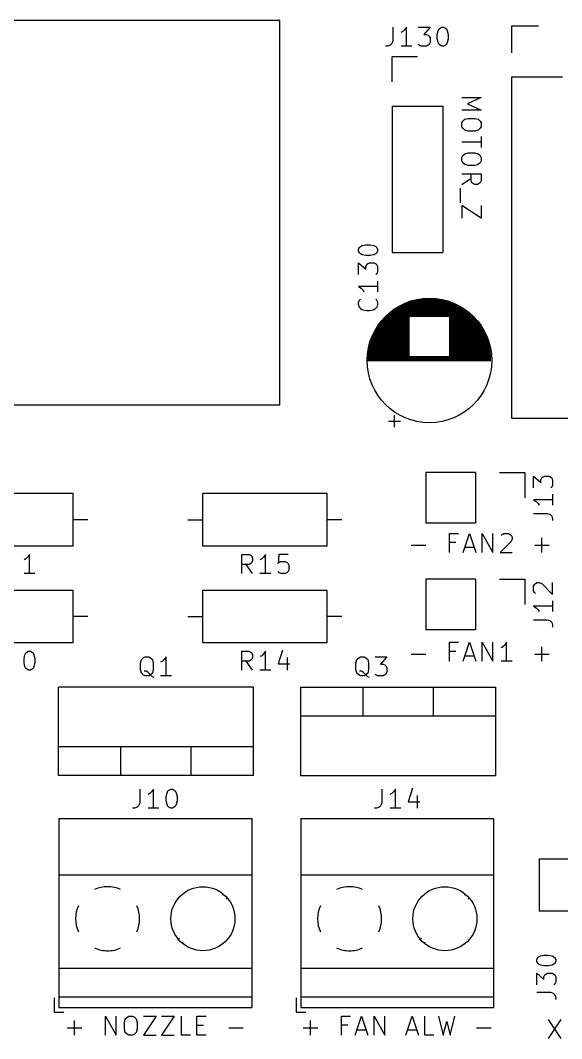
# Model space of a CAD drawing. Extents: x 1 to 112, y 2 to 94.
# Drawn here: x 34.3 to 62.7, y 2 to 55.4 of the extents above; entities that cross this region are included whole.
import ezdxf

# ---------------------------------------------------------------- set-up
doc = ezdxf.new("R2010")
doc.units = 0
doc.header["$MEASUREMENT"] = 0
doc.layers.add('BLACK', color=7, linetype='CONTINUOUS')

msp = doc.modelspace()

# ---------------------------------------------------------------- linework, layer by layer
at = {"layer": 'BLACK', "linetype": 'CONTINUOUS'}
for p, q in [((47.908, 55.429), (3.908, 55.429)), ((47.908, 35.249), (47.908, 55.429)), ((53.8323, 55.0746), (53.8323, 54.3603)), ((54.5466, 55.0746), (54.4513, 54.9318)), ((54.5466, 54.0746), (54.5466, 55.0746)), ((55.1656, 55.0746), (55.7847, 55.0746)), ((55.7847, 55.0746), (55.4513, 54.6937)), ((56.3085, 55.027), (56.4037, 55.0746)), ((56.4037, 55.0746), (56.499, 55.0746)), ((56.499, 55.0746), (56.5942, 55.027)), ((60.068, 55.121), (60.068, 53.721)), ((61.468, 55.121), (60.068, 55.121)), ((54.3561, 54.8365), (54.2609, 54.7889)), ((54.4513, 54.9318), (54.3561, 54.8365)), ((55.4513, 54.6937), (55.5942, 54.6937)), ((55.5942, 54.6937), (55.6894, 54.646)), ((55.6894, 54.646), (55.737, 54.5984)), ((55.737, 54.5984), (55.7847, 54.5032)), ((56.1656, 54.6937), (56.2132, 54.8841)), ((56.1656, 54.4556), (56.1656, 54.6937)), ((56.2132, 54.8841), (56.2609, 54.9794)), ((56.2609, 54.9794), (56.3085, 55.027)), ((56.5942, 55.027), (56.6418, 54.9794)), ((56.6418, 54.9794), (56.6894, 54.8841)), ((56.6894, 54.8841), (56.737, 54.6937)), ((56.737, 54.6937), (56.737, 54.4556)), ((53.5466, 54.0746), (53.4513, 54.0746)), ((53.6894, 54.1222), (53.5466, 54.0746)), ((53.7847, 54.2175), (53.6894, 54.1222)), ((53.8323, 54.3603), (53.7847, 54.2175)), ((54.8323, 54.0746), (54.2609, 54.0746)), ((55.2132, 54.1222), (55.1656, 54.1699)), ((55.3085, 54.0746), (55.2132, 54.1222)), ((55.5942, 54.0746), (55.3085, 54.0746)), ((55.6894, 54.1222), (55.5942, 54.0746)), ((55.737, 54.1699), (55.6894, 54.1222)), ((55.7847, 54.2651), (55.737, 54.1699)), ((55.7847, 54.5032), (55.7847, 54.2651)), ((56.2132, 54.2651), (56.1656, 54.4556)), ((56.2609, 54.1699), (56.2132, 54.2651)), ((56.3085, 54.1222), (56.2609, 54.1699)), ((56.4037, 54.0746), (56.3085, 54.1222)), ((56.499, 54.0746), (56.4037, 54.0746)), ((56.5942, 54.1222), (56.499, 54.0746)), ((56.6418, 54.1699), (56.5942, 54.1222)), ((56.6894, 54.2651), (56.6418, 54.1699)), ((56.737, 54.4556), (56.6894, 54.2651)), ((53.788, 53.527), (55.118, 53.527)), ((53.788, 52.197), (53.788, 53.527)), ((60.068, 52.451), (60.068, 34.541)), ((62.738, 52.451), (60.068, 52.451)), ((57.4596, 51.379), (58.4596, 51.379)), ((58.4596, 51.379), (57.7453, 51.0457)), ((53.788, 50.927), (56.448, 50.927)), ((53.788, 50.927), (53.788, 43.247)), ((56.448, 50.927), (56.448, 43.247)), ((57.7453, 51.0457), (58.4596, 50.7124)), ((58.4596, 50.7124), (57.4596, 50.7124)), ((57.6025, 50.2362), (57.793, 50.2838)), ((57.793, 50.2838), (58.1263, 50.2838)), ((58.1263, 50.2838), (58.3168, 50.2362)), ((57.4596, 50.0457), (57.5072, 50.141)), ((57.4596, 49.8552), (57.4596, 50.0457)), ((57.5072, 49.76), (57.4596, 49.8552)), ((57.5072, 50.141), (57.6025, 50.2362)), ((57.6025, 49.6648), (57.5072, 49.76)), ((58.3168, 50.2362), (58.412, 50.141)), ((58.412, 49.76), (58.3168, 49.6648)), ((58.412, 50.141), (58.4596, 50.0457)), ((58.4596, 49.8552), (58.412, 49.76)), ((58.4596, 50.0457), (58.4596, 49.8552)), ((57.793, 49.6171), (57.6025, 49.6648)), ((58.1263, 49.6171), (57.793, 49.6171)), ((58.3168, 49.6648), (58.1263, 49.6171)), ((58.4596, 49.3314), (58.4596, 48.76)), ((57.4596, 49.0457), (58.4596, 49.0457)), ((57.4596, 48.2362), (57.5072, 48.3314)), ((57.4596, 48.0457), (57.4596, 48.2362)), ((57.5072, 48.3314), (57.6025, 48.4267)), ((57.6025, 48.4267), (57.793, 48.4743)), ((57.793, 48.4743), (58.1263, 48.4743)), ((58.1263, 48.4743), (58.3168, 48.4267)), ((58.3168, 48.4267), (58.412, 48.3314)), ((58.412, 48.3314), (58.4596, 48.2362)), ((58.4596, 48.2362), (58.4596, 48.0457)), ((57.5072, 47.9505), (57.4596, 48.0457)), ((57.6025, 47.8552), (57.5072, 47.9505)), ((57.793, 47.8076), (57.6025, 47.8552)), ((58.1263, 47.8076), (57.793, 47.8076)), ((58.3168, 47.8552), (58.1263, 47.8076)), ((58.412, 47.9505), (58.3168, 47.8552)), ((58.4596, 48.0457), (58.412, 47.9505)), ((57.4596, 47.379), (58.4596, 47.379)), ((57.4596, 46.8076), (57.9358, 47.141)), ((57.9358, 46.9981), (57.9358, 47.379)), ((58.4596, 47.379), (58.4596, 46.9981)), ((57.3644, 46.6171), (57.3644, 45.8552)), ((57.9834, 46.9029), (57.9358, 46.9981)), ((58.031, 46.8552), (57.9834, 46.9029)), ((58.1263, 46.8076), (58.031, 46.8552)), ((58.2691, 46.8076), (58.1263, 46.8076)), ((58.3644, 46.8552), (58.2691, 46.8076)), ((58.412, 46.9029), (58.3644, 46.8552)), ((58.4596, 46.9981), (58.412, 46.9029)), ((58.4596, 45.0457), (57.4596, 45.7124)), ((57.4596, 45.7124), (57.4596, 45.0457)), ((58.4596, 45.7124), (58.4596, 45.0457)), ((52.0304, 43.41), (52.078, 43.5052)), ((52.0304, 43.3148), (52.0304, 43.41)), ((52.078, 43.2195), (52.0304, 43.3148)), ((52.078, 43.5052), (52.1256, 43.5529)), ((52.1256, 43.5529), (52.2209, 43.6005)), ((52.2209, 43.6005), (52.4113, 43.6481)), ((52.4113, 43.6481), (52.6494, 43.6481)), ((52.6494, 43.6481), (52.8399, 43.6005)), ((52.8399, 43.6005), (52.9351, 43.5529)), ((52.9351, 43.5529), (52.9828, 43.5052)), ((52.9828, 43.5052), (53.0304, 43.41)), ((53.0304, 43.3148), (52.9828, 43.2195)), ((53.0304, 43.41), (53.0304, 43.3148)), ((52.1256, 43.1719), (52.078, 43.2195)), ((52.2209, 43.1243), (52.1256, 43.1719)), ((52.4113, 43.0767), (52.2209, 43.1243)), ((52.6494, 43.0767), (52.4113, 43.0767)), ((52.8399, 43.1243), (52.6494, 43.0767)), ((52.9351, 43.1719), (52.8399, 43.1243)), ((52.9828, 43.2195), (52.9351, 43.1719)), ((53.788, 43.247), (56.448, 43.247)), ((52.0304, 42.0767), (52.0304, 42.6957)), ((52.0304, 42.6957), (52.4113, 42.3624)), ((52.4113, 42.5052), (52.459, 42.6005)), ((52.4113, 42.3624), (52.4113, 42.5052)), ((52.459, 42.6005), (52.5066, 42.6481)), ((52.5066, 42.6481), (52.6018, 42.6957)), ((52.6018, 42.6957), (52.8399, 42.6957)), ((52.8399, 42.6957), (52.9351, 42.6481)), ((52.9351, 42.6481), (52.9828, 42.6005)), ((52.9828, 42.6005), (53.0304, 42.5052)), ((53.0304, 42.5052), (53.0304, 42.2195)), ((52.9828, 42.1243), (52.9351, 42.0767)), ((53.0304, 42.2195), (52.9828, 42.1243)), ((53.0304, 41.7433), (53.0304, 41.1719)), ((53.0304, 41.4576), (52.0304, 41.4576)), ((52.0304, 41.4576), (52.1732, 41.3624)), ((52.1732, 41.3624), (52.2685, 41.2671)), ((52.2685, 41.2671), (52.3161, 41.1719)), ((52.0304, 40.6005), (52.078, 40.7433)), ((52.078, 40.7433), (52.1256, 40.791)), ((52.9351, 40.791), (52.9828, 40.7433)), ((52.9828, 40.7433), (53.0304, 40.6005)), ((54.694, 40.653), (56.812, 40.653)), ((54.813, 40.693), (56.693, 40.693)), ((54.951, 40.733), (56.555, 40.733)), ((55.12, 40.773), (56.386, 40.773)), ((55.351, 40.813), (56.155, 40.813)), ((52.0304, 40.5052), (52.0304, 40.6005)), ((52.078, 40.3624), (52.0304, 40.5052)), ((52.1732, 40.2671), (52.078, 40.3624)), ((52.2685, 40.2195), (52.1732, 40.2671)), ((52.459, 40.1719), (52.2685, 40.2195)), ((52.6018, 40.1719), (52.459, 40.1719)), ((52.7923, 40.2195), (52.6018, 40.1719)), ((52.8875, 40.2671), (52.7923, 40.2195)), ((52.9828, 40.3624), (52.8875, 40.2671)), ((53.0304, 40.5052), (52.9828, 40.3624)), ((53.0304, 40.6005), (53.0304, 40.5052)), ((53.758, 40.133), (57.748, 40.133)), ((53.809, 40.173), (57.697, 40.173)), ((53.863, 40.213), (57.643, 40.213)), ((53.919, 40.253), (57.587, 40.253)), ((53.977, 40.293), (57.529, 40.293)), ((54.039, 40.333), (57.467, 40.333)), ((54.103, 40.373), (57.403, 40.373)), ((54.172, 40.413), (57.334, 40.413)), ((54.244, 40.453), (57.262, 40.453)), ((54.321, 40.493), (57.185, 40.493)), ((54.403, 40.533), (57.103, 40.533)), ((54.491, 40.573), (57.015, 40.573)), ((54.588, 40.613), (56.918, 40.613)), ((53.205, 39.573), (54.713, 39.573)), ((53.237, 39.613), (54.713, 39.613)), ((53.269, 39.653), (54.713, 39.653)), ((53.303, 39.693), (54.713, 39.693)), ((53.337, 39.733), (54.713, 39.733)), ((53.373, 39.773), (54.713, 39.773)), ((53.41, 39.813), (54.713, 39.813)), ((53.448, 39.853), (54.713, 39.853)), ((53.488, 39.893), (58.018, 39.893)), ((53.529, 39.933), (57.977, 39.933)), ((53.571, 39.973), (57.935, 39.973)), ((53.616, 40.013), (57.89, 40.013)), ((53.661, 40.053), (57.845, 40.053)), ((53.709, 40.093), (57.797, 40.093)), ((56.793, 39.853), (58.058, 39.853)), ((56.793, 39.813), (58.096, 39.813)), ((56.793, 39.773), (58.133, 39.773)), ((56.793, 39.733), (58.169, 39.733)), ((56.793, 39.693), (58.203, 39.693)), ((56.793, 39.653), (58.237, 39.653)), ((56.793, 39.613), (58.269, 39.613)), ((56.793, 39.573), (58.301, 39.573)), ((52.877, 39.053), (54.713, 39.053)), ((52.897, 39.093), (54.713, 39.093)), ((52.919, 39.133), (54.713, 39.133)), ((52.941, 39.173), (54.713, 39.173)), ((52.963, 39.213), (54.713, 39.213)), ((52.987, 39.253), (54.713, 39.253)), ((53.011, 39.293), (54.713, 39.293)), ((53.037, 39.333), (54.713, 39.333)), ((53.063, 39.373), (54.713, 39.373)), ((53.089, 39.413), (54.713, 39.413)), ((53.117, 39.453), (54.713, 39.453)), ((53.146, 39.493), (54.713, 39.493)), ((53.175, 39.533), (54.713, 39.533)), ((56.793, 39.533), (58.331, 39.533)), ((56.793, 39.493), (58.36, 39.493)), ((56.793, 39.453), (58.389, 39.453)), ((56.793, 39.413), (58.417, 39.413)), ((56.793, 39.373), (58.443, 39.373)), ((56.793, 39.333), (58.469, 39.333)), ((56.793, 39.293), (58.495, 39.293)), ((56.793, 39.253), (58.519, 39.253)), ((56.793, 39.213), (58.543, 39.213)), ((56.793, 39.173), (58.565, 39.173)), ((56.793, 39.133), (58.587, 39.133)), ((56.793, 39.093), (58.609, 39.093)), ((56.793, 39.053), (58.629, 39.053)), ((52.667, 38.533), (54.713, 38.533)), ((52.679, 38.573), (54.713, 38.573)), ((52.692, 38.613), (54.713, 38.613)), ((52.706, 38.653), (54.713, 38.653)), ((52.72, 38.693), (54.713, 38.693)), ((52.735, 38.733), (54.713, 38.733)), ((52.751, 38.773), (54.713, 38.773)), ((52.767, 38.813), (54.713, 38.813)), ((52.783, 38.853), (54.713, 38.853)), ((52.801, 38.893), (54.713, 38.893)), ((52.819, 38.933), (54.713, 38.933)), ((52.837, 38.973), (54.713, 38.973)), ((52.857, 39.013), (54.713, 39.013)), ((56.793, 39.013), (58.649, 39.013)), ((56.793, 38.973), (58.669, 38.973)), ((56.793, 38.933), (58.687, 38.933)), ((56.793, 38.893), (58.705, 38.893)), ((56.793, 38.853), (58.723, 38.853)), ((56.793, 38.813), (58.739, 38.813)), ((56.793, 38.773), (58.755, 38.773)), ((56.793, 38.733), (58.771, 38.733)), ((56.793, 38.693), (58.786, 38.693)), ((56.793, 38.653), (58.8, 38.653)), ((56.793, 38.613), (58.814, 38.613)), ((56.793, 38.573), (58.827, 38.573)), ((56.793, 38.533), (58.839, 38.533)), ((52.547, 37.972), (54.713, 37.972)), ((52.552, 38.012), (54.713, 38.012)), ((52.558, 38.052), (54.713, 38.052)), ((52.564, 38.092), (54.713, 38.092)), ((52.571, 38.132), (54.713, 38.132)), ((52.578, 38.172), (54.713, 38.172)), ((52.586, 38.212), (54.713, 38.212)), ((52.594, 38.252), (54.713, 38.252)), ((52.603, 38.293), (54.713, 38.293)), ((52.612, 38.333), (54.713, 38.333)), ((52.622, 38.373), (54.713, 38.373)), ((52.632, 38.413), (54.713, 38.413)), ((52.643, 38.453), (54.713, 38.453)), ((52.655, 38.493), (54.713, 38.493)), ((56.793, 38.493), (58.851, 38.493)), ((56.793, 38.453), (58.863, 38.453)), ((56.793, 38.413), (58.874, 38.413)), ((56.793, 38.373), (58.884, 38.373)), ((56.793, 38.333), (58.894, 38.333)), ((56.793, 38.293), (58.903, 38.293)), ((56.793, 38.252), (58.912, 38.252)), ((56.793, 38.212), (58.92, 38.212)), ((56.793, 38.172), (58.928, 38.172)), ((56.793, 38.132), (58.935, 38.132)), ((56.793, 38.092), (58.942, 38.092)), ((56.793, 38.052), (58.948, 38.052)), ((56.793, 38.012), (58.954, 38.012)), ((56.793, 37.972), (58.959, 37.972)), ((52.523, 37.652), (58.983, 37.652)), ((52.523, 37.612), (58.983, 37.612)), ((52.523, 37.572), (58.983, 37.572)), ((52.525, 37.692), (58.981, 37.692)), ((52.526, 37.732), (58.98, 37.732)), ((52.529, 37.772), (58.977, 37.772)), ((52.531, 37.812), (54.713, 37.812)), ((52.535, 37.852), (54.713, 37.852)), ((52.538, 37.892), (54.713, 37.892)), ((52.542, 37.932), (54.713, 37.932)), ((56.793, 37.932), (58.964, 37.932)), ((56.793, 37.892), (58.968, 37.892)), ((56.793, 37.852), (58.971, 37.852)), ((56.793, 37.812), (58.975, 37.812)), ((3.908, 35.249), (47.908, 35.249)), ((53.599, 34.3868), (54.229, 34.3868)), ((53.914, 34.0718), (53.914, 34.7018)), ((60.068, 34.541), (75.568, 34.541)), ((58.166, 31.683), (55.566, 31.683)), ((55.566, 31.683), (55.566, 29.023)), ((58.166, 31.683), (58.166, 29.023)), ((59.436, 31.683), (60.766, 31.683)), ((60.766, 31.683), (60.766, 30.353)), ((61.2184, 30.8768), (61.2184, 31.4959)), ((61.2184, 31.4959), (61.5993, 31.1625)), ((61.5993, 31.3054), (61.647, 31.4006)), ((61.5993, 31.1625), (61.5993, 31.3054)), ((61.647, 31.4006), (61.6946, 31.4482)), ((61.6946, 31.4482), (61.7898, 31.4959)), ((61.7898, 31.4959), (62.0279, 31.4959)), ((62.0279, 31.4959), (62.1231, 31.4482)), ((62.1231, 31.4482), (62.1708, 31.4006)), ((62.1708, 31.4006), (62.2184, 31.3054)), ((62.2184, 31.0197), (62.1708, 30.9244)), ((62.2184, 31.3054), (62.2184, 31.0197)), ((37.052, 30.58), (30.512, 30.58)), ((37.052, 27.84), (37.052, 30.58)), ((50.387, 30.58), (43.847, 30.58)), ((43.847, 30.58), (43.847, 27.84)), ((50.387, 27.84), (50.387, 30.58)), ((62.1708, 30.9244), (62.1231, 30.8768)), ((62.2184, 30.5435), (62.2184, 29.972)), ((62.2184, 30.2578), (61.2184, 30.2578)), ((61.2184, 30.2578), (61.3612, 30.1625)), ((61.3612, 30.1625), (61.4565, 30.0673)), ((61.4565, 30.0673), (61.5041, 29.972)), ((61.2184, 29.5435), (61.9327, 29.5435)), ((61.9327, 29.5435), (62.0755, 29.4959)), ((62.0755, 29.4959), (62.1708, 29.4006)), ((37.822, 29.21), (37.052, 29.21)), ((43.077, 29.21), (43.847, 29.21)), ((51.157, 29.21), (50.387, 29.21)), ((58.166, 29.023), (55.566, 29.023)), ((62.1708, 29.4006), (62.2184, 29.2578)), ((62.2184, 29.2578), (62.2184, 29.1625)), ((56.801, 27.4876), (56.801, 28.4876)), ((56.801, 28.4876), (57.2771, 28.4876)), ((57.5152, 27.4876), (57.8486, 28.4876)), ((57.8486, 28.4876), (58.1819, 27.4876)), ((58.5152, 27.4876), (58.5152, 28.4876)), ((58.5152, 28.4876), (59.0867, 27.4876)), ((59.0867, 27.4876), (59.0867, 28.4876)), ((59.5152, 28.3924), (59.5629, 28.44)), ((59.5629, 28.44), (59.6581, 28.4876)), ((59.6581, 28.4876), (59.8962, 28.4876)), ((59.8962, 28.4876), (59.9914, 28.44)), ((59.9914, 28.44), (60.039, 28.3924)), ((60.039, 28.3924), (60.0867, 28.2971)), ((30.512, 27.84), (37.052, 27.84)), ((43.847, 27.84), (50.387, 27.84)), ((54.801, 27.8686), (55.5629, 27.8686)), ((57.1343, 28.0114), (56.801, 28.0114)), ((60.039, 28.059), (59.4676, 27.4876)), ((60.0867, 28.2019), (60.039, 28.059)), ((60.0867, 28.2971), (60.0867, 28.2019)), ((61.2771, 27.8686), (62.039, 27.8686)), ((61.6581, 27.4876), (61.6581, 28.2495)), ((34.7582, 27.3876), (34.663, 27.2448)), ((34.7582, 26.3876), (34.7582, 27.3876)), ((45.9027, 26.3876), (45.9027, 27.3876)), ((45.9027, 27.3876), (46.2837, 27.3876)), ((46.2837, 27.3876), (46.3789, 27.34)), ((46.3789, 27.34), (46.4265, 27.2924)), ((46.4265, 27.2924), (46.4741, 27.1971)), ((47.1408, 27.3876), (47.0456, 27.2448)), ((47.1408, 26.3876), (47.1408, 27.3876)), ((47.8551, 27.3876), (47.8075, 26.9114)), ((48.3313, 27.3876), (47.8551, 27.3876)), ((57.6105, 27.7733), (58.0867, 27.7733)), ((59.4676, 27.4876), (60.0867, 27.4876)), ((34.5677, 27.1495), (34.4725, 27.1019)), ((34.663, 27.2448), (34.5677, 27.1495)), ((46.2837, 26.8638), (45.9027, 26.8638)), ((46.4741, 26.3876), (46.1408, 26.8638)), ((46.3789, 26.9114), (46.2837, 26.8638)), ((46.4265, 26.959), (46.3789, 26.9114)), ((46.4741, 27.0543), (46.4265, 26.959)), ((46.4741, 27.1971), (46.4741, 27.0543)), ((46.9503, 27.1495), (46.8551, 27.1019)), ((47.0456, 27.2448), (46.9503, 27.1495)), ((47.8075, 26.9114), (47.8551, 26.959)), ((47.8551, 26.959), (47.9503, 27.0067)), ((47.9503, 27.0067), (48.1884, 27.0067)), ((48.1884, 27.0067), (48.2837, 26.959)), ((48.2837, 26.959), (48.3313, 26.9114)), ((48.3313, 26.9114), (48.3789, 26.8162)), ((48.3789, 26.8162), (48.3789, 26.5781)), ((35.0439, 26.3876), (34.4725, 26.3876)), ((47.4265, 26.3876), (46.8551, 26.3876)), ((47.8551, 26.4352), (47.8075, 26.4829)), ((47.9503, 26.3876), (47.8551, 26.4352)), ((48.1884, 26.3876), (47.9503, 26.3876)), ((48.2837, 26.4352), (48.1884, 26.3876)), ((48.3313, 26.4829), (48.2837, 26.4352)), ((48.3789, 26.5781), (48.3313, 26.4829)), ((55.566, 26.095), (55.566, 23.435)), ((58.166, 26.095), (55.566, 26.095)), ((58.166, 26.095), (58.166, 23.435)), ((59.436, 26.095), (60.766, 26.095)), ((60.766, 26.095), (60.766, 24.765)), ((61.2184, 25.7174), (61.266, 25.8126)), ((61.2184, 25.4793), (61.2184, 25.7174)), ((61.266, 25.8126), (61.3136, 25.8602)), ((61.3136, 25.8602), (61.4089, 25.9079)), ((61.4089, 25.9079), (61.5041, 25.9079)), ((61.5041, 25.9079), (61.647, 25.8602)), ((61.647, 25.8602), (62.2184, 25.2888)), ((62.2184, 25.2888), (62.2184, 25.9079)), ((37.052, 25.5), (30.512, 25.5)), ((37.052, 22.76), (37.052, 25.5)), ((50.387, 25.5), (43.847, 25.5)), ((43.847, 25.5), (43.847, 22.76)), ((50.387, 22.76), (50.387, 25.5)), ((61.266, 25.384), (61.2184, 25.4793)), ((61.3136, 25.3364), (61.266, 25.384)), ((62.2184, 24.6698), (61.2184, 24.6698)), ((61.2184, 24.6698), (61.3612, 24.5745)), ((62.2184, 24.9555), (62.2184, 24.384)), ((37.822, 24.13), (37.052, 24.13)), ((43.077, 24.13), (43.847, 24.13)), ((51.157, 24.13), (50.387, 24.13)), ((61.3612, 24.5745), (61.4565, 24.4793)), ((61.4565, 24.4793), (61.5041, 24.384)), ((61.2184, 23.9555), (61.9327, 23.9555)), ((61.9327, 23.9555), (62.0755, 23.9079)), ((62.0755, 23.9079), (62.1708, 23.8126)), ((62.1708, 23.8126), (62.2184, 23.6698)), ((62.2184, 23.6698), (62.2184, 23.5745)), ((58.166, 23.435), (55.566, 23.435)), ((30.512, 22.76), (37.052, 22.76)), ((43.847, 22.76), (50.387, 22.76)), ((56.801, 21.7726), (56.801, 22.7726)), ((56.801, 22.7726), (57.2771, 22.7726)), ((57.5152, 21.7726), (57.8486, 22.7726)), ((57.8486, 22.7726), (58.1819, 21.7726)), ((58.5152, 21.7726), (58.5152, 22.7726)), ((58.5152, 22.7726), (59.0867, 21.7726)), ((59.0867, 21.7726), (59.0867, 22.7726)), ((59.6105, 22.5345), (59.5152, 22.4869)), ((59.7057, 22.6298), (59.6105, 22.5345)), ((59.801, 22.7726), (59.7057, 22.6298)), ((59.801, 21.7726), (59.801, 22.7726)), ((61.6581, 21.7726), (61.6581, 22.5345)), ((34.4725, 21.9267), (34.5201, 22.1171)), ((34.4725, 21.6886), (34.4725, 21.9267)), ((34.5201, 22.1171), (34.5677, 22.2124)), ((34.5677, 22.2124), (34.6153, 22.26)), ((34.6153, 22.26), (34.7106, 22.3076)), ((34.7106, 22.3076), (34.8058, 22.3076)), ((34.8058, 22.3076), (34.901, 22.26)), ((34.901, 22.26), (34.9487, 22.2124)), ((34.9487, 22.2124), (34.9963, 22.1171)), ((34.9963, 22.1171), (35.0439, 21.9267)), ((35.0439, 21.9267), (35.0439, 21.6886)), ((40.6401, 21.8678), (40.7353, 21.963)), ((40.7353, 21.963), (40.8306, 22.0106)), ((40.8306, 22.0106), (41.021, 22.0106)), ((41.021, 22.0106), (41.1163, 21.963)), ((41.1163, 21.963), (41.2115, 21.8678)), ((41.9258, 22.0106), (41.8306, 21.8678)), ((41.9258, 21.0106), (41.9258, 22.0106)), ((45.9027, 21.3076), (45.9027, 22.3076)), ((45.9027, 22.3076), (46.2837, 22.3076)), ((46.2837, 22.3076), (46.3789, 22.26)), ((46.3789, 22.26), (46.4265, 22.2124)), ((46.4265, 22.2124), (46.4741, 22.1171)), ((46.4741, 21.9743), (46.4265, 21.879)), ((46.4741, 22.1171), (46.4741, 21.9743)), ((46.9503, 22.0695), (46.8551, 22.0219)), ((47.0456, 22.1648), (46.9503, 22.0695)), ((47.1408, 22.3076), (47.0456, 22.1648)), ((47.1408, 21.3076), (47.1408, 22.3076)), ((48.0456, 22.3552), (47.8075, 21.641)), ((48.2837, 21.9743), (48.2837, 21.3076)), ((51.9431, 21.8678), (52.0383, 21.963)), ((52.0383, 21.963), (52.1336, 22.0106)), ((52.1336, 22.0106), (52.324, 22.0106)), ((52.324, 22.0106), (52.4193, 21.963)), ((52.4193, 21.963), (52.5145, 21.8678)), ((52.8955, 22.0106), (53.5145, 22.0106)), ((53.5145, 22.0106), (53.1812, 21.6297)), ((54.801, 22.1536), (55.5629, 22.1536)), ((57.1343, 22.2964), (56.801, 22.2964)), ((57.6105, 22.0583), (58.0867, 22.0583)), ((61.2771, 22.1536), (62.039, 22.1536)), ((34.5201, 21.4981), (34.4725, 21.6886)), ((34.5677, 21.4029), (34.5201, 21.4981)), ((34.6153, 21.3552), (34.5677, 21.4029)), ((34.9487, 21.4029), (34.901, 21.3552)), ((34.9963, 21.4981), (34.9487, 21.4029)), ((35.0439, 21.6886), (34.9963, 21.4981)), ((40.5925, 21.6773), (40.6401, 21.8678)), ((40.5925, 21.344), (40.5925, 21.6773)), ((41.2115, 21.8678), (41.2591, 21.6773)), ((41.2591, 21.6773), (41.2591, 21.344)), ((41.7353, 21.7725), (41.6401, 21.7249)), ((41.8306, 21.8678), (41.7353, 21.7725)), ((46.2837, 21.7838), (45.9027, 21.7838)), ((46.4741, 21.3076), (46.1408, 21.7838)), ((46.3789, 21.8314), (46.2837, 21.7838)), ((46.4265, 21.879), (46.3789, 21.8314)), ((47.8075, 21.641), (48.4265, 21.641)), ((51.8955, 21.6773), (51.9431, 21.8678)), ((51.8955, 21.344), (51.8955, 21.6773)), ((52.5145, 21.8678), (52.5621, 21.6773)), ((52.5621, 21.6773), (52.5621, 21.344)), ((53.1812, 21.6297), (53.324, 21.6297)), ((53.324, 21.6297), (53.4193, 21.582)), ((53.4193, 21.582), (53.4669, 21.5344)), ((53.4669, 21.5344), (53.5145, 21.4392)), ((53.5145, 21.4392), (53.5145, 21.2011)), ((60.0867, 21.7726), (59.5152, 21.7726)), ((34.7106, 21.3076), (34.6153, 21.3552)), ((34.8058, 21.3076), (34.7106, 21.3076)), ((34.901, 21.3552), (34.8058, 21.3076)), ((40.6401, 21.1535), (40.5925, 21.344)), ((40.7353, 21.0582), (40.6401, 21.1535)), ((40.8306, 21.0106), (40.7353, 21.0582)), ((40.8782, 21.2487), (40.783, 21.2487)), ((41.021, 21.0106), (40.8306, 21.0106)), ((40.9734, 21.2011), (40.8782, 21.2487)), ((41.1163, 21.0582), (40.9734, 21.2011)), ((41.1163, 21.0582), (41.021, 21.0106)), ((41.2115, 21.1535), (41.1163, 21.0582)), ((41.2115, 20.963), (41.1163, 21.0582)), ((41.2591, 21.344), (41.2115, 21.1535)), ((41.3068, 20.9154), (41.2115, 20.963)), ((42.2115, 21.0106), (41.6401, 21.0106)), ((47.4265, 21.3076), (46.8551, 21.3076)), ((51.9431, 21.1535), (51.8955, 21.344)), ((52.0383, 21.0582), (51.9431, 21.1535)), ((52.1336, 21.0106), (52.0383, 21.0582)), ((52.1812, 21.2487), (52.086, 21.2487)), ((52.324, 21.0106), (52.1336, 21.0106)), ((52.2764, 21.2011), (52.1812, 21.2487)), ((52.4193, 21.0582), (52.2764, 21.2011)), ((52.4193, 21.0582), (52.324, 21.0106)), ((52.5145, 21.1535), (52.4193, 21.0582)), ((52.5145, 20.963), (52.4193, 21.0582)), ((52.5621, 21.344), (52.5145, 21.1535)), ((52.6098, 20.9154), (52.5145, 20.963)), ((52.9431, 21.0582), (52.8955, 21.1059)), ((53.0383, 21.0106), (52.9431, 21.0582)), ((53.324, 21.0106), (53.0383, 21.0106)), ((53.4193, 21.0582), (53.324, 21.0106)), ((53.4669, 21.1059), (53.4193, 21.0582)), ((53.5145, 21.2011), (53.4669, 21.1059)), ((36.282, 15.78), (36.282, 20.421)), ((46.522, 20.421), (36.282, 20.421)), ((46.522, 15.78), (46.522, 20.421)), ((48.982, 20.415), (48.982, 15.774)), ((48.982, 20.415), (59.222, 20.415)), ((52.252, 20.415), (52.252, 18.905)), ((55.953, 20.415), (55.953, 18.905)), ((59.222, 20.415), (59.222, 15.774)), ((48.982, 18.905), (59.222, 18.905)), ((46.522, 17.29), (36.282, 17.29)), ((39.551, 15.78), (39.551, 17.29)), ((43.252, 15.78), (43.252, 17.29)), ((46.522, 15.78), (36.282, 15.78)), ((48.982, 15.774), (59.222, 15.774)), ((40.5525, 15.0626), (40.5525, 14.3483)), ((41.2668, 15.0626), (41.1715, 14.9198)), ((41.2668, 14.0626), (41.2668, 15.0626)), ((42.0287, 14.9674), (42.0763, 15.015)), ((42.0763, 15.015), (42.1715, 15.0626)), ((42.1715, 15.0626), (42.2668, 15.0626)), ((42.2668, 15.0626), (42.362, 15.015)), ((42.362, 15.015), (42.4096, 14.9674)), ((53.2525, 15.0626), (53.2525, 14.3483)), ((53.9668, 15.0626), (53.8715, 14.9198)), ((53.9668, 14.0626), (53.9668, 15.0626)), ((54.8715, 15.1102), (54.6334, 14.396)), ((41.0763, 14.8245), (40.981, 14.7769)), ((41.1715, 14.9198), (41.0763, 14.8245)), ((41.9334, 14.6817), (41.981, 14.8721)), ((41.9334, 14.4436), (41.9334, 14.6817)), ((41.981, 14.2531), (41.9334, 14.4436)), ((41.981, 14.8721), (42.0287, 14.9674)), ((42.4096, 14.9674), (42.4572, 14.8721)), ((42.4572, 14.8721), (42.5049, 14.6817)), ((42.5049, 14.4436), (42.4572, 14.2531)), ((42.5049, 14.6817), (42.5049, 14.4436)), ((53.7763, 14.8245), (53.681, 14.7769)), ((53.8715, 14.9198), (53.7763, 14.8245)), ((55.1096, 14.7293), (55.1096, 14.0626)), ((40.2668, 14.0626), (40.1715, 14.0626)), ((40.4096, 14.1102), (40.2668, 14.0626)), ((40.5049, 14.2055), (40.4096, 14.1102)), ((40.5525, 14.3483), (40.5049, 14.2055)), ((41.5525, 14.0626), (40.981, 14.0626)), ((42.0287, 14.1579), (41.981, 14.2531)), ((42.0763, 14.1102), (42.0287, 14.1579)), ((42.1715, 14.0626), (42.0763, 14.1102)), ((42.2668, 14.0626), (42.1715, 14.0626)), ((42.362, 14.1102), (42.2668, 14.0626)), ((42.4096, 14.1579), (42.362, 14.1102)), ((42.4572, 14.2531), (42.4096, 14.1579)), ((52.9668, 14.0626), (52.8715, 14.0626)), ((53.1096, 14.1102), (52.9668, 14.0626)), ((53.2049, 14.2055), (53.1096, 14.1102)), ((53.2525, 14.3483), (53.2049, 14.2055)), ((54.2525, 14.0626), (53.681, 14.0626)), ((54.6334, 14.396), (55.2525, 14.396)), ((36.302, 13.516), (36.302, 3.595)), ((36.302, 13.516), (46.422, 13.516)), ((46.422, 13.516), (46.422, 3.595)), ((49.002, 13.516), (59.122, 13.516)), ((49.002, 13.516), (49.002, 3.595)), ((59.122, 13.516), (59.122, 3.595)), ((61.518, 11.403), (68.958, 11.403)), ((61.518, 11.403), (61.518, 8.663)), ((36.302, 10.556), (46.422, 10.556)), ((49.002, 10.556), (59.122, 10.556)), ((44.932, 9.53), (44.897, 9.494)), ((45.137, 9.324), (45.09, 9.278)), ((57.632, 9.53), (57.597, 9.494)), ((57.837, 9.324), (57.79, 9.278)), ((61.518, 8.663), (68.958, 8.663)), ((42.635, 7.232), (42.588, 7.186)), ((42.828, 7.016), (42.793, 6.981)), ((55.335, 7.232), (55.288, 7.186)), ((55.528, 7.016), (55.493, 6.981)), ((61.3844, 6.11176), (61.432, 6.207)), ((61.3844, 6.01652), (61.3844, 6.11176)), ((61.432, 5.92129), (61.3844, 6.01652)), ((61.432, 6.207), (61.4796, 6.25462)), ((61.4796, 5.87367), (61.432, 5.92129)), ((61.4796, 6.25462), (61.5749, 6.30224)), ((61.5749, 6.30224), (61.7653, 6.34986)), ((61.7653, 6.34986), (62.0034, 6.34986)), ((62.0034, 6.34986), (62.1939, 6.30224)), ((62.1939, 6.30224), (62.2891, 6.25462)), ((62.2891, 6.25462), (62.3368, 6.207)), ((62.3368, 5.92129), (62.2891, 5.87367)), ((62.3368, 6.207), (62.3844, 6.11176)), ((62.3844, 6.01652), (62.3368, 5.92129)), ((62.3844, 6.11176), (62.3844, 6.01652)), ((36.302, 5.655), (46.422, 5.655)), ((49.002, 5.655), (59.122, 5.655)), ((61.3844, 4.77843), (61.3844, 5.39748)), ((61.3844, 5.39748), (61.7653, 5.06414)), ((61.5749, 5.82605), (61.4796, 5.87367)), ((61.7653, 5.77843), (61.5749, 5.82605)), ((62.0034, 5.77843), (61.7653, 5.77843)), ((61.813, 5.30224), (61.8606, 5.34986)), ((61.8606, 5.34986), (61.9558, 5.39748)), ((61.9558, 5.39748), (62.1939, 5.39748)), ((62.1939, 5.82605), (62.0034, 5.77843)), ((62.2891, 5.87367), (62.1939, 5.82605)), ((62.1939, 5.39748), (62.2891, 5.34986)), ((62.2891, 5.34986), (62.3368, 5.30224)), ((61.7653, 5.207), (61.813, 5.30224)), ((61.7653, 5.06414), (61.7653, 5.207)), ((62.3368, 4.82605), (62.2891, 4.77843)), ((62.3368, 5.30224), (62.3844, 5.207)), ((62.3844, 4.92129), (62.3368, 4.82605)), ((62.3844, 5.207), (62.3844, 4.92129)), ((61.3844, 4.39748), (62.0987, 4.39748)), ((62.0987, 4.39748), (62.2415, 4.34986)), ((62.2415, 4.34986), (62.3368, 4.25462)), ((36.062, 4.095), (36.062, 3.355)), ((36.302, 4.155), (46.422, 4.155)), ((48.762, 4.095), (48.762, 3.355)), ((49.002, 4.155), (59.122, 4.155)), ((62.3368, 4.25462), (62.3844, 4.11176)), ((62.3844, 4.11176), (62.3844, 4.01652)), ((36.062, 3.355), (36.562, 3.355)), ((36.302, 3.595), (46.422, 3.595)), ((48.762, 3.355), (49.262, 3.355)), ((49.002, 3.595), (59.122, 3.595)), ((37.1239, 2.14262), (37.1239, 2.90452)), ((38.743, 2.14262), (38.743, 3.14262)), ((38.743, 3.14262), (39.3144, 2.14262)), ((39.3144, 2.14262), (39.3144, 3.14262)), ((39.743, 2.80929), (39.7906, 2.99976)), ((39.743, 2.47595), (39.743, 2.80929)), ((39.7906, 2.99976), (39.8858, 3.095)), ((39.8858, 3.095), (39.981, 3.14262)), ((39.981, 3.14262), (40.1715, 3.14262)), ((40.1715, 3.14262), (40.2668, 3.095)), ((40.2668, 3.095), (40.362, 2.99976)), ((40.362, 2.99976), (40.4096, 2.80929)), ((40.4096, 2.80929), (40.4096, 2.47595)), ((40.743, 3.14262), (41.4096, 3.14262)), ((41.4096, 3.14262), (40.743, 2.14262)), ((41.6953, 3.14262), (42.362, 3.14262)), ((42.362, 3.14262), (41.6953, 2.14262)), ((42.743, 2.14262), (42.743, 3.14262)), ((43.5525, 2.14262), (43.5525, 3.14262)), ((43.5525, 3.14262), (44.0287, 3.14262)), ((49.5144, 2.14262), (49.5144, 2.90452)), ((51.1334, 2.14262), (51.1334, 3.14262)), ((51.1334, 3.14262), (51.6096, 3.14262)), ((51.8477, 2.14262), (52.181, 3.14262)), ((52.181, 3.14262), (52.5144, 2.14262)), ((52.8477, 2.14262), (52.8477, 3.14262)), ((52.8477, 3.14262), (53.4191, 2.14262)), ((53.4191, 2.14262), (53.4191, 3.14262)), ((54.5144, 2.14262), (54.8477, 3.14262)), ((54.8477, 3.14262), (55.181, 2.14262)), ((55.5144, 2.14262), (55.5144, 3.14262)), ((56.2287, 3.14262), (56.4668, 2.14262)), ((56.4668, 2.14262), (56.6572, 2.8569)), ((56.6572, 2.8569), (56.8477, 2.14262)), ((56.8477, 2.14262), (57.0858, 3.14262)), ((61.9764, 2.96062), (62.643, 1.96062)), ((62.643, 2.96062), (61.9764, 1.96062)), ((36.743, 2.52357), (37.5049, 2.52357)), ((39.7906, 2.28548), (39.743, 2.47595)), ((39.8858, 2.19024), (39.7906, 2.28548)), ((39.981, 2.14262), (39.8858, 2.19024)), ((40.1715, 2.14262), (39.981, 2.14262)), ((40.2668, 2.19024), (40.1715, 2.14262)), ((40.362, 2.28548), (40.2668, 2.19024)), ((40.4096, 2.47595), (40.362, 2.28548)), ((40.743, 2.14262), (41.4096, 2.14262)), ((41.6953, 2.14262), (42.362, 2.14262)), ((43.2191, 2.14262), (42.743, 2.14262)), ((43.5525, 2.66643), (43.8858, 2.66643)), ((44.0287, 2.14262), (43.5525, 2.14262)), ((45.2191, 2.52357), (45.981, 2.52357)), ((49.1334, 2.52357), (49.8953, 2.52357)), ((51.4668, 2.66643), (51.1334, 2.66643)), ((51.943, 2.42833), (52.4191, 2.42833)), ((54.6096, 2.42833), (55.0858, 2.42833)), ((55.9906, 2.14262), (55.5144, 2.14262)), ((58.2287, 2.52357), (58.9906, 2.52357))]:
    msp.add_line(p, q, dxfattribs=at)
at = {"layer": 'BLACK'}
for centre, radius in [((55.753, 37.572), 3.27), ((43.862, 8.255), 1.68), ((56.562, 8.255), 1.68)]:
    msp.add_circle(centre, radius, dxfattribs=at)
for centre, radius, start, end in [((38.862, 8.255), 1.6805, 65.9821, 113.982), ((51.562, 8.255), 1.6805, 65.9821, 113.982), ((38.862, 8.255), 1.6805, 155.982, 203.982), ((38.862, 8.255), 1.6805, -24.0179, 23.9821), ((51.562, 8.255), 1.6805, 155.982, 203.982), ((51.562, 8.255), 1.6805, -24.0179, 23.9821), ((38.862, 8.255), 1.6805, -114.018, -89.0179), ((38.862, 8.255), 1.68, -90, -66), ((51.562, 8.255), 1.6805, -114.018, -89.0179), ((51.562, 8.255), 1.68, -90, -66)]:
    msp.add_arc(centre, radius, start, end, dxfattribs=at)

doc.saveas('drawing.dxf')
